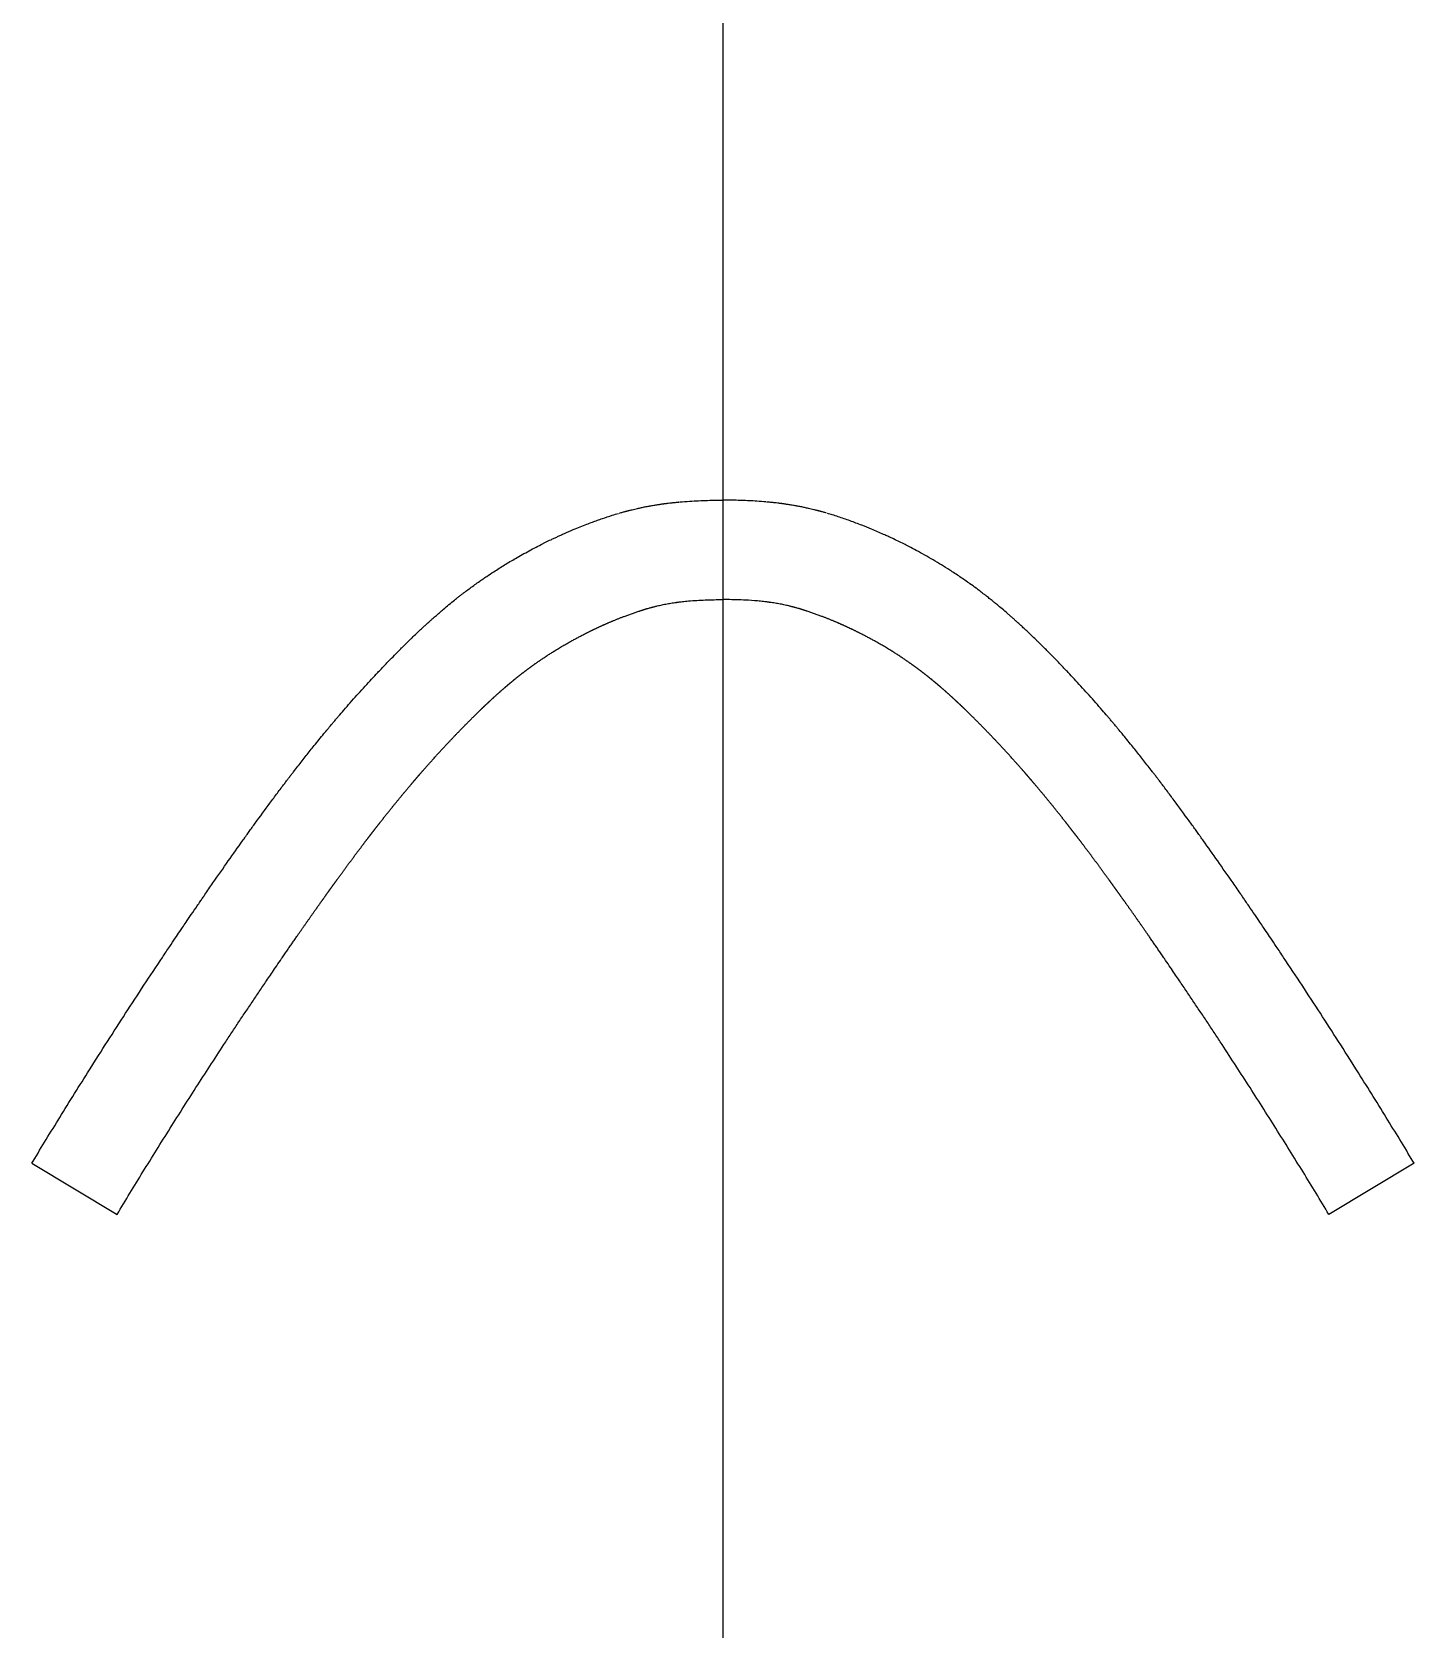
# Model space of a CAD drawing. Header units: millimetres. Extents: x -2789 to 12250, y -4440 to 7168.
# Drawn here: x 194 to 819, y 2832 to 3554 of the extents above; entities that cross this region are included whole.
import ezdxf

# ---------------------------------------------------------------- set-up
doc = ezdxf.new("R2010")
doc.units = ezdxf.units.MM
doc.header["$MEASUREMENT"] = 0

msp = doc.modelspace()

# ---------------------------------------------------------------- linework, layer by layer
for p, q in [((506.47654, 1356.46758), (506.47654, 7168.37386)), ((506.47654, 1356.46758), (506.47654, 7168.37386)), ((193.68875, 3042.48698), (232.21979, 3019.24137)), ((819.26433, 3042.48698), (780.73329, 3019.24137))]:
    msp.add_line(p, q)
at = {"color": 7, "linetype": 'Continuous'}
for points, knots in [([(459.56518, 3336.61158), (460.0679, 3336.75697), (460.58317, 3336.90447), (461.28307, 3337.10198), (461.51405, 3337.16659), (461.91269, 3337.27717), (462.08225, 3337.32386), (462.33885, 3337.39383), (462.4218, 3337.41633), (462.54258, 3337.44892), (462.57713, 3337.45822), (462.6273, 3337.4717), (462.64369, 3337.4761), (462.68047, 3337.48596), (462.7104, 3337.49396), (462.75717, 3337.50645), (462.77765, 3337.51191), (462.82716, 3337.5251), (462.85531, 3337.53259), (462.91109, 3337.54742), (462.9388, 3337.55478), (463.02137, 3337.57668), (463.07571, 3337.59105), (463.23486, 3337.63304), (463.33234, 3337.65862), (463.53501, 3337.7116), (463.63924, 3337.73874), (463.85053, 3337.79346), (463.95581, 3337.82059), (464.27014, 3337.90119), (464.47666, 3337.9536), (464.88844, 3338.05706), (465.09482, 3338.1084), (465.71571, 3338.26122), (466.13081, 3338.36121), (466.95902, 3338.55643), (467.37314, 3338.65193), (468.36082, 3338.87475), (468.94018, 3339.00147), (470.1121, 3339.24935), (470.69519, 3339.36853), (471.85585, 3339.59816), (472.4342, 3339.70878), (473.55686, 3339.91596), (474.10046, 3340.01275), (475.2652, 3340.21296), (475.8954, 3340.31689), (477.03518, 3340.49683), (477.53976, 3340.57371), (478.29347, 3340.68442), (478.53939, 3340.71989), (478.92581, 3340.77466), (479.06636, 3340.79439), (479.37094, 3340.83664), (479.53626, 3340.85927), (479.8161, 3340.89717), (479.9381, 3340.91355), (480.15061, 3340.94175), (480.23708, 3340.95312), (480.4067, 3340.97526), (480.49387, 3340.98656), (480.7641, 3341.02133), (480.95054, 3341.04493), (481.31943, 3341.09088), (481.50394, 3341.11349), (482.12492, 3341.18843), (482.56743, 3341.23994), (483.52599, 3341.34768), (484.04648, 3341.40391), (485.15372, 3341.51867), (485.73864, 3341.57673), (486.44706, 3341.64434), (486.57324, 3341.65628), (486.69931, 3341.66809)], [0.0049469751, 0.0049469751, 0.0049469751, 0.0049469751, 0.0548192393, 0.0548192393, 0.0812972154, 0.0812972154, 0.1033127945, 0.1033127945, 0.1135452916, 0.1135452916, 0.1185151523, 0.1185151523, 0.1213829772, 0.1213829772, 0.124250802, 0.124250802, 0.1271186268, 0.1271186268, 0.1299864516, 0.1299864516, 0.1328542764, 0.1328542764, 0.1385899261, 0.1385899261, 0.1500612253, 0.1500612253, 0.1615325246, 0.1615325246, 0.1730038239, 0.1730038239, 0.1959464224, 0.1959464224, 0.2188890209, 0.2188890209, 0.264774218, 0.264774218, 0.310659415, 0.310659415, 0.3740237904, 0.3740237904, 0.4373881658, 0.4373881658, 0.5007525412, 0.5007525412, 0.5601917195, 0.5601917195, 0.6294627688, 0.6294627688, 0.6838335657, 0.6838335657, 0.7103078836, 0.7103078836, 0.7257488127, 0.7257488127, 0.7423010755, 0.7423010755, 0.75621299, 0.75621299, 0.7668279344, 0.7668279344, 0.7774428789, 0.7774428789, 0.7986727677, 0.7986727677, 0.8199026566, 0.8199026566, 0.8696053687, 0.8696053687, 0.925329982, 0.925329982, 0.9845775726, 0.9845775726, 0.9974194251, 0.9974194251, 0.9974194251, 0.9974194251]), ([(486.88092, 3341.68474), (488.36938, 3341.81814), (489.84534, 3341.93116), (492.6785, 3342.11532), (494.04502, 3342.18959), (496.78838, 3342.31265), (498.16209, 3342.36107), (500.89634, 3342.43387), (502.25919, 3342.45839), (504.57356, 3342.48233), (505.52721, 3342.48703), (506.4787, 3342.48698)], [0.00007817154, 0.00007817154, 0.00007817154, 0.00007817154, 0.00433148743, 0.00433148743, 0.00830990933, 0.00830990933, 0.01228833123, 0.01228833123, 0.01626675313, 0.01626675313, 0.01906552462, 0.01906552462, 0.01906552462, 0.01906552462]), ([(526.07216, 3341.68474), (524.64511, 3341.81264), (523.22698, 3341.92202), (520.67871, 3342.09008), (519.54879, 3342.15443), (517.27561, 3342.26567), (516.13826, 3342.31214), (512.72648, 3342.42616), (510.46479, 3342.46778), (507.63405, 3342.48528), (507.05383, 3342.48701), (506.47438, 3342.48698)], [0.00007817154, 0.00007817154, 0.00007817154, 0.00007817154, 0.0041624689, 0.0041624689, 0.00746213453, 0.00746213453, 0.01076180017, 0.01076180017, 0.01736113144, 0.01736113144, 0.01906552462, 0.01906552462, 0.01906552462, 0.01906552462]), ([(553.3879, 3336.61158), (552.88518, 3336.75697), (552.36991, 3336.90447), (551.67, 3337.10198), (551.43903, 3337.16659), (551.04039, 3337.27717), (550.87083, 3337.32386), (550.61423, 3337.39383), (550.53128, 3337.41633), (550.4105, 3337.44892), (550.37595, 3337.45822), (550.32578, 3337.4717), (550.30938, 3337.4761), (550.27261, 3337.48596), (550.24268, 3337.49396), (550.19591, 3337.50645), (550.17543, 3337.51191), (550.12592, 3337.5251), (550.09777, 3337.53259), (550.04199, 3337.54742), (550.01428, 3337.55478), (549.9317, 3337.57668), (549.87736, 3337.59105), (549.71822, 3337.63304), (549.62074, 3337.65862), (549.41807, 3337.7116), (549.31384, 3337.73874), (549.10254, 3337.79346), (548.99727, 3337.82059), (548.68294, 3337.90119), (548.47642, 3337.9536), (548.06464, 3338.05706), (547.85826, 3338.1084), (547.23737, 3338.26122), (546.82226, 3338.36121), (545.99406, 3338.55643), (545.57994, 3338.65193), (544.59226, 3338.87475), (544.0129, 3339.00147), (542.84097, 3339.24935), (542.25789, 3339.36853), (541.09723, 3339.59816), (540.51888, 3339.70878), (539.39622, 3339.91596), (538.85261, 3340.01275), (537.68788, 3340.21296), (537.05767, 3340.31689), (535.91789, 3340.49683), (535.41331, 3340.57371), (534.65961, 3340.68442), (534.41369, 3340.71989), (534.02727, 3340.77466), (533.88671, 3340.79439), (533.58214, 3340.83664), (533.41681, 3340.85927), (533.13697, 3340.89717), (533.01498, 3340.91355), (532.80247, 3340.94175), (532.716, 3340.95312), (532.54638, 3340.97526), (532.45921, 3340.98656), (532.18898, 3341.02133), (532.00254, 3341.04493), (531.63365, 3341.09088), (531.44914, 3341.11349), (530.82817, 3341.18843), (530.38566, 3341.23994), (529.4271, 3341.34768), (528.90661, 3341.40391), (527.79936, 3341.51867), (527.21444, 3341.57673), (526.50602, 3341.64434), (526.37984, 3341.65628), (526.25377, 3341.66809)], [0.0049469751, 0.0049469751, 0.0049469751, 0.0049469751, 0.0548192393, 0.0548192393, 0.0812972154, 0.0812972154, 0.1033127945, 0.1033127945, 0.1135452916, 0.1135452916, 0.1185151523, 0.1185151523, 0.1213829772, 0.1213829772, 0.124250802, 0.124250802, 0.1271186269, 0.1271186269, 0.1299864518, 0.1299864518, 0.1328542766, 0.1328542766, 0.1385899263, 0.1385899263, 0.1500612257, 0.1500612257, 0.1615325252, 0.1615325252, 0.1730038246, 0.1730038246, 0.1959464234, 0.1959464234, 0.2188890223, 0.2188890223, 0.26477422, 0.26477422, 0.3106594177, 0.3106594177, 0.3740237964, 0.3740237964, 0.4373881752, 0.4373881752, 0.5007525539, 0.5007525539, 0.5601917582, 0.5601917582, 0.6294633132, 0.6294633132, 0.6838338807, 0.6838338807, 0.7103079357, 0.7103079357, 0.7257488697, 0.7257488697, 0.7423011572, 0.7423011572, 0.7562130128, 0.7562130128, 0.7668279282, 0.7668279282, 0.7774428436, 0.7774428436, 0.7986726744, 0.7986726744, 0.8199025053, 0.8199025053, 0.8696047105, 0.8696047105, 0.9253298615, 0.9253298615, 0.9845774094, 0.9845774094, 0.9974194251, 0.9974194251, 0.9974194251, 0.9974194251]), ([(271.97613, 3163.95854), (273.21343, 3165.75609), (274.43023, 3167.5187), (278.01952, 3172.70217), (280.3309, 3176.01864), (284.791, 3182.37364), (286.94026, 3185.41292), (289.23502, 3188.6313), (289.46152, 3188.94866), (289.91493, 3189.58335), (290.11405, 3189.86184), (290.51857, 3190.42696), (290.69395, 3190.67184), (291.0149, 3191.11962), (291.17575, 3191.34389), (291.78165, 3192.18811), (292.22428, 3192.80369), (293.61796, 3194.73831), (294.56362, 3196.04562), (297.80159, 3200.50317), (300.0572, 3203.57546), (303.39614, 3208.07263), (304.51199, 3209.56665), (306.16908, 3211.77182), (306.7181, 3212.50015), (307.62749, 3213.70278), (307.98971, 3214.18078), (308.54717, 3214.91483), (308.74093, 3215.16966), (309.0209, 3215.53749), (309.10954, 3215.6539), (309.33569, 3215.95065), (309.47502, 3216.13332), (309.78867, 3216.54421), (309.9636, 3216.77315), (310.30234, 3217.21598), (310.46946, 3217.43419), (310.80425, 3217.8709), (310.97168, 3218.08907), (311.47408, 3218.743), (311.80916, 3219.17823), (312.7985, 3220.46044), (313.4512, 3221.30272), (315.34372, 3223.73444), (316.57854, 3225.30781), (319.03377, 3228.40944), (320.25349, 3229.93687), (322.93562, 3233.26566), (324.39388, 3235.05554), (326.4096, 3237.50154), (326.9766, 3238.18646), (327.85435, 3239.24185), (328.16672, 3239.61648), (328.71075, 3240.26723), (328.93987, 3240.54078), (329.32924, 3241.00477), (329.50066, 3241.20873), (329.85175, 3241.62588), (330.03444, 3241.84265), (330.39371, 3242.26826), (330.57235, 3242.47957), (330.92994, 3242.9019), (331.1089, 3243.11295), (331.64629, 3243.74576), (332.00531, 3244.16725), (333.1868, 3245.5502), (334.01075, 3246.50799), (336.79339, 3249.72044), (338.76105, 3251.955), (342.71739, 3256.37445), (344.70648, 3258.55976), (347.65453, 3261.74477), (348.59759, 3262.75565), (350.0102, 3264.25797), (350.48756, 3264.76356), (351.3672, 3265.69143), (351.76959, 3266.11448), (352.58698, 3266.97106), (353.00346, 3267.40605), (353.83101, 3268.26735), (354.24413, 3268.69581), (355.48152, 3269.97461), (356.30207, 3270.8166), (357.94573, 3272.4914), (358.76748, 3273.32277), (360.06774, 3274.62877), (360.54709, 3275.10819), (361.21447, 3275.77281), (361.40089, 3275.95815), (361.77072, 3276.32524), (361.95284, 3276.50574), (362.33579, 3276.88453), (362.53127, 3277.07755), (362.94308, 3277.48343), (363.1481, 3277.68508), (363.76051, 3278.28617), (364.16331, 3278.67988), (364.96953, 3279.46467), (365.37037, 3279.85322), (366.42384, 3280.87), (367.07278, 3281.49184), (368.35947, 3282.71584), (368.99851, 3283.31924), (370.22832, 3284.47141), (370.81508, 3285.01711), (371.76032, 3285.8896), (372.11914, 3286.21923), (372.74399, 3286.79045), (373.01176, 3287.03433), (373.49605, 3287.47387), (373.71231, 3287.6696), (374.07096, 3287.99297), (374.19908, 3288.10827), (374.50849, 3288.38623), (374.69868, 3288.55671), (375.35258, 3289.14111), (375.8135, 3289.55016), (377.49415, 3291.03168), (378.70854, 3292.08255), (380.76078, 3293.82504), (381.60691, 3294.53368), (383.28793, 3295.92184), (384.13055, 3296.60767), (385.24032, 3297.49801), (385.51896, 3297.72047), (385.98254, 3298.08872), (386.1738, 3298.24011), (386.55338, 3298.53945), (386.74382, 3298.68911), (387.31717, 3299.13806), (387.70209, 3299.43736), (388.40914, 3299.98343), (388.73704, 3300.23524), (389.3885, 3300.73249), (389.71486, 3300.98012), (390.69583, 3301.71997), (391.35225, 3302.20912), (393.44893, 3303.75278), (394.90251, 3304.79512), (396.89664, 3306.18811), (397.41794, 3306.54891), (398.4679, 3307.26905), (398.99442, 3307.62689), (400.57857, 3308.69366), (401.64078, 3309.39587), (404.32523, 3311.13781), (405.95832, 3312.16766), (409.23377, 3314.17543), (410.88509, 3315.15918), (414.58407, 3317.30025), (416.6358, 3318.44641), (420.79406, 3320.68614), (422.89541, 3321.77642), (425.40306, 3323.03007), (425.80136, 3323.22778), (426.99778, 3323.81741), (427.81249, 3324.21307), (429.12085, 3324.83892), (429.61308, 3325.0723), (430.58587, 3325.52953), (431.07259, 3325.75637), (432.04032, 3326.20324), (432.52399, 3326.42457), (433.57432, 3326.90073), (434.14175, 3327.15511), (436.04598, 3327.99947), (437.38863, 3328.57925), (440.77008, 3329.99946), (442.7984, 3330.81523), (445.68779, 3331.92554), (446.54393, 3332.24803), (448.15047, 3332.84081), (448.89194, 3333.10946), (450.38191, 3333.63964), (451.12724, 3333.89995), (453.3644, 3334.66639), (454.85738, 3335.15804), (457.30228, 3335.92988), (458.25316, 3336.22186), (459.2048, 3336.50572)], [0.0000881401, 0.0000881401, 0.0000881401, 0.0000881401, 0.0230739635, 0.0230739635, 0.0690456102, 0.0690456102, 0.1150172569, 0.1150172569, 0.1200936687, 0.1200936687, 0.1251700805, 0.1251700805, 0.1281846068, 0.1281846068, 0.1311991331, 0.1311991331, 0.1395234172, 0.1395234172, 0.1575039871, 0.1575039871, 0.2015762351, 0.2015762351, 0.2240403098, 0.2240403098, 0.2352663191, 0.2352663191, 0.2427415255, 0.2427415255, 0.2467575155, 0.2467575155, 0.2486801413, 0.2486801413, 0.251368395, 0.251368395, 0.2544087226, 0.2544087226, 0.2574490501, 0.2574490501, 0.2604893777, 0.2604893777, 0.2665700328, 0.2665700328, 0.2784886453, 0.2784886453, 0.3012369814, 0.3012369814, 0.3239853174, 0.3239853174, 0.3515314434, 0.3515314434, 0.3623577162, 0.3623577162, 0.3683407153, 0.3683407153, 0.3727793236, 0.3727793236, 0.3759547277, 0.3759547277, 0.3791301317, 0.3791301317, 0.3823055358, 0.3823055358, 0.3854809399, 0.3854809399, 0.3918317481, 0.3918317481, 0.4063701133, 0.4063701133, 0.440811039, 0.440811039, 0.4752519647, 0.4752519647, 0.4915172493, 0.4915172493, 0.4996024302, 0.4996024302, 0.5063158459, 0.5063158459, 0.5131267534, 0.5131267534, 0.5199376608, 0.5199376608, 0.5335594757, 0.5335594757, 0.5471812905, 0.5471812905, 0.5551405405, 0.5551405405, 0.5582412476, 0.5582412476, 0.5613419548, 0.5613419548, 0.5644426619, 0.5644426619, 0.567543369, 0.567543369, 0.5737447833, 0.5737447833, 0.5799461975, 0.5799461975, 0.590099908, 0.590099908, 0.6002536185, 0.6002536185, 0.6097623257, 0.6097623257, 0.6156224412, 0.6156224412, 0.619991742, 0.619991742, 0.6237206804, 0.6237206804, 0.6257319001, 0.6257319001, 0.6284740241, 0.6284740241, 0.6353004861, 0.6353004861, 0.6533233417, 0.6533233417, 0.6659585612, 0.6659585612, 0.6785937807, 0.6785937807, 0.6828371961, 0.6828371961, 0.6856612957, 0.6856612957, 0.6884853954, 0.6884853954, 0.6941335947, 0.6941335947, 0.6987861239, 0.6987861239, 0.7034386532, 0.7034386532, 0.7127437116, 0.7127437116, 0.7330527246, 0.7330527246, 0.7403138322, 0.7403138322, 0.7475749398, 0.7475749398, 0.762097155, 0.762097155, 0.7840690908, 0.7840690908, 0.8060410267, 0.8060410267, 0.8328943956, 0.8328943956, 0.8597477645, 0.8597477645, 0.8648107953, 0.8648107953, 0.8749368568, 0.8749368568, 0.8809949491, 0.8809949491, 0.8868481763, 0.8868481763, 0.8927014035, 0.8927014035, 0.8995632709, 0.8995632709, 0.9159230959, 0.9159230959, 0.9407251934, 0.9407251934, 0.9511604964, 0.9511604964, 0.9602951395, 0.9602951395, 0.9694297827, 0.9694297827, 0.987699069, 0.987699069, 0.9993125159, 0.9993125159, 0.9993125159, 0.9993125159]), ([(740.97695, 3163.95854), (739.73965, 3165.75609), (738.52285, 3167.5187), (734.93355, 3172.70217), (732.62218, 3176.01864), (728.16208, 3182.37364), (726.01282, 3185.41292), (723.71806, 3188.6313), (723.49156, 3188.94866), (723.03814, 3189.58335), (722.83903, 3189.86184), (722.43451, 3190.42696), (722.25912, 3190.67184), (721.93818, 3191.11962), (721.77733, 3191.34389), (721.17143, 3192.18811), (720.7288, 3192.80369), (719.33512, 3194.73831), (718.38946, 3196.04562), (715.15149, 3200.50317), (712.89588, 3203.57546), (709.55694, 3208.07263), (708.44109, 3209.56665), (706.784, 3211.77182), (706.23498, 3212.50015), (705.32559, 3213.70278), (704.96337, 3214.18078), (704.4059, 3214.91483), (704.21215, 3215.16966), (703.93218, 3215.53749), (703.84354, 3215.6539), (703.61739, 3215.95065), (703.47806, 3216.13332), (703.16441, 3216.54421), (702.98948, 3216.77315), (702.65074, 3217.21597), (702.48362, 3217.43419), (702.14883, 3217.8709), (701.98139, 3218.08907), (701.479, 3218.743), (701.14391, 3219.17823), (700.15458, 3220.46044), (699.50188, 3221.30272), (697.60935, 3223.73444), (696.37454, 3225.30781), (693.91931, 3228.40945), (692.69959, 3229.93687), (690.01744, 3233.26567), (688.55917, 3235.05557), (686.54347, 3237.50156), (685.97649, 3238.18644), (685.09877, 3239.24181), (684.78639, 3239.61644), (684.24236, 3240.26719), (684.01323, 3240.54075), (683.62392, 3241.00467), (683.45257, 3241.20855), (683.10161, 3241.62554), (682.919, 3241.84222), (682.55986, 3242.26768), (682.38128, 3242.47891), (682.02383, 3242.90109), (681.84493, 3243.11207), (681.30774, 3243.74464), (680.94886, 3244.16598), (679.76719, 3245.54913), (678.94294, 3246.50729), (676.16092, 3249.71902), (674.1942, 3251.95253), (670.23976, 3256.36994), (668.25163, 3258.55426), (665.29852, 3261.74482), (664.34943, 3262.76217), (662.93395, 3264.26743), (662.4596, 3264.76981), (661.59003, 3265.68705), (661.1946, 3266.10279), (660.38523, 3266.95104), (659.96962, 3267.38518), (659.14371, 3268.24488), (658.73141, 3268.67254), (657.49647, 3269.94899), (656.67755, 3270.78942), (655.03723, 3272.46109), (654.21713, 3273.29093), (652.91613, 3274.59793), (652.43444, 3275.07979), (651.64466, 3275.86642), (651.33978, 3276.16925), (650.73663, 3276.76677), (650.40714, 3277.09226), (649.73249, 3277.75655), (649.39848, 3278.08429), (648.73405, 3278.73409), (648.40273, 3279.057), (647.413, 3280.01833), (646.75777, 3280.65031), (645.53699, 3281.81925), (644.97391, 3282.35499), (643.85078, 3283.41657), (643.29169, 3283.94144), (642.2758, 3284.88865), (641.81516, 3285.31568), (640.89975, 3286.15917), (640.44526, 3286.57541), (639.7352, 3287.22166), (639.48568, 3287.44797), (639.13962, 3287.76076), (639.03493, 3287.85524), (638.82654, 3288.04298), (638.72063, 3288.13825), (638.44272, 3288.38789), (638.26166, 3288.5502), (637.68866, 3289.06237), (637.29818, 3289.40934), (636.51711, 3290.09943), (636.12713, 3290.442), (634.95852, 3291.46247), (634.18022, 3292.13398), (632.63397, 3293.45199), (631.86191, 3294.10203), (630.52902, 3295.20992), (629.97199, 3295.6686), (629.02351, 3296.44218), (628.63355, 3296.75806), (627.97532, 3297.28771), (627.70322, 3297.50563), (626.88786, 3298.15546), (626.32968, 3298.59585), (625.43774, 3299.29215), (625.10591, 3299.54964), (624.46505, 3300.04407), (624.14902, 3300.28654), (623.52339, 3300.76376), (623.20998, 3301.00145), (622.26804, 3301.71174), (621.63778, 3302.18153), (620.10018, 3303.31445), (619.1887, 3303.975), (617.51708, 3305.16655), (616.7564, 3305.70136), (615.24236, 3306.7518), (614.4821, 3307.27235), (612.1917, 3308.81989), (610.65194, 3309.83279), (607.8639, 3311.61798), (606.61843, 3312.39822), (604.12415, 3313.9274), (602.86912, 3314.68031), (599.08083, 3316.90388), (596.52752, 3318.33789), (592.82726, 3320.32377), (591.71479, 3320.90915), (589.83572, 3321.8785), (589.07477, 3322.26575), (587.44192, 3323.0856), (586.57418, 3323.51471), (584.79962, 3324.37787), (583.90421, 3324.80627), (582.37015, 3325.52862), (581.72805, 3325.82762), (580.45109, 3326.41503), (579.81293, 3326.70505), (578.26203, 3327.40113), (577.35837, 3327.79947), (575.54369, 3328.58524), (574.63581, 3328.97119), (572.26959, 3329.95816), (570.8195, 3330.54451), (568.46721, 3331.4657), (567.56836, 3331.81058), (564.87017, 3332.82415), (563.08534, 3333.46601), (559.50624, 3334.69679), (557.71449, 3335.2844), (555.19663, 3336.06886), (554.47267, 3336.28964), (553.74828, 3336.50572)], [0.0000881401, 0.0000881401, 0.0000881401, 0.0000881401, 0.0230739635, 0.0230739635, 0.0690456102, 0.0690456102, 0.1150172569, 0.1150172569, 0.1200936687, 0.1200936687, 0.1251700805, 0.1251700805, 0.1281846068, 0.1281846068, 0.1311991331, 0.1311991331, 0.1395234172, 0.1395234172, 0.1575039871, 0.1575039871, 0.2015762351, 0.2015762351, 0.2240403098, 0.2240403098, 0.2352663191, 0.2352663191, 0.2427415254, 0.2427415254, 0.2467575157, 0.2467575157, 0.2486801416, 0.2486801416, 0.2513683885, 0.2513683885, 0.2544087174, 0.2544087174, 0.2574490463, 0.2574490463, 0.2604893752, 0.2604893752, 0.2665700329, 0.2665700329, 0.2784886501, 0.2784886501, 0.301236989, 0.301236989, 0.3239853279, 0.3239853279, 0.3515316899, 0.3515316899, 0.3623574913, 0.3623574913, 0.368340525, 0.368340525, 0.3727791827, 0.3727791827, 0.3759534146, 0.3759534146, 0.3791276465, 0.3791276465, 0.3823018784, 0.3823018784, 0.3854761103, 0.3854761103, 0.3918245741, 0.3918245741, 0.4063683106, 0.4063683106, 0.4407929316, 0.4407929316, 0.4752175527, 0.4752175527, 0.4915866436, 0.4915866436, 0.4996176001, 0.4996176001, 0.5062154801, 0.5062154801, 0.5130125157, 0.5130125157, 0.5198095512, 0.5198095512, 0.5334036223, 0.5334036223, 0.5469976933, 0.5469976933, 0.5549964481, 0.5549964481, 0.5600865822, 0.5600865822, 0.5651767163, 0.5651767163, 0.5702668504, 0.5702668504, 0.5753569845, 0.5753569845, 0.5855372528, 0.5855372528, 0.5944504347, 0.5944504347, 0.6033636166, 0.6033636166, 0.6108278518, 0.6108278518, 0.6182677303, 0.6182677303, 0.6224757777, 0.6224757777, 0.6241300681, 0.6241300681, 0.6257843585, 0.6257843585, 0.6283948275, 0.6283948275, 0.634168178, 0.634168178, 0.6399415285, 0.6399415285, 0.6514862653, 0.6514862653, 0.6630310021, 0.6630310021, 0.6714337327, 0.6714337327, 0.6772964209, 0.6772964209, 0.6814368736, 0.6814368736, 0.689717779, 0.689717779, 0.6945765508, 0.6945765508, 0.699043701, 0.699043701, 0.7035108512, 0.7035108512, 0.7124451515, 0.7124451515, 0.7252352906, 0.7252352906, 0.7357446605, 0.7357446605, 0.7462540304, 0.7462540304, 0.7672727702, 0.7672727702, 0.7840053674, 0.7840053674, 0.8007379646, 0.8007379646, 0.8342031589, 0.8342031589, 0.848483994, 0.848483994, 0.8582032973, 0.8582032973, 0.8692823791, 0.8692823791, 0.8803614609, 0.8803614609, 0.8880864143, 0.8880864143, 0.8958113677, 0.8958113677, 0.9068676761, 0.9068676761, 0.9179239846, 0.9179239846, 0.9356643507, 0.9356643507, 0.9466259371, 0.9466259371, 0.96854911, 0.96854911, 0.9904722828, 0.9904722828, 0.9993125159, 0.9993125159, 0.9993125159, 0.9993125159]), ([(522.05523, 3296.86438), (520.30614, 3297.02114), (518.55489, 3297.1425), (515.38751, 3297.30774), (514.00224, 3297.36296), (511.20898, 3297.4429), (509.79487, 3297.46794), (507.73959, 3297.48455), (507.10934, 3297.48701), (506.47654, 3297.48698)], [0.00007817154, 0.00007817154, 0.00007817154, 0.00007817154, 0.00681057953, 0.00681057953, 0.01183370575, 0.01183370575, 0.01685683197, 0.01685683197, 0.01906552462, 0.01906552462, 0.01906552462, 0.01906552462]), ([(193.68875, 3042.48698), (193.85423, 3042.76128), (194.01977, 3043.03555), (198.1742, 3049.91562), (202.19909, 3056.50999), (210.71669, 3070.31767), (215.21646, 3077.52836), (225.15143, 3093.26557), (230.60446, 3101.78544), (241.60142, 3118.73422), (247.14785, 3127.16681), (253.83493, 3137.19646), (254.95127, 3138.86625), (256.89478, 3141.76531), (257.7196, 3142.9932), (259.23277, 3145.24118), (259.92018, 3146.26068), (261.02204, 3147.89215), (261.4328, 3148.49977), (262.36351, 3149.8754), (262.88679, 3150.64797), (264.18075, 3152.55488), (264.96897, 3153.71377), (266.65596, 3156.18867), (267.55226, 3157.50106), (268.94123, 3159.53135), (269.39558, 3160.19501), (270.20133, 3161.3711), (270.54856, 3161.87768), (271.24741, 3162.89672), (271.59691, 3163.40613), (271.94255, 3163.90969)], [0.90671888082, 0.90671888082, 0.90671888082, 0.90671888082, 0.90735466695, 0.90735466695, 0.9226686669, 0.9226686669, 0.93945341105, 0.93945341105, 0.95947253638, 0.95947253638, 0.97949166171, 0.97949166171, 0.98350164598, 0.98350164598, 0.98644459865, 0.98644459865, 0.98885877592, 0.98885877592, 0.99029172197, 0.99029172197, 0.99211757298, 0.99211757298, 0.99461989407, 0.99461989407, 0.99712221516, 0.99712221516, 0.99829786951, 0.99829786951, 0.99915808644, 0.99915808644, 0.99998888687, 0.99998888687, 0.99998888687, 0.99998888687]), ([(819.26433, 3042.48698), (819.09885, 3042.76128), (818.93331, 3043.03555), (814.77888, 3049.91562), (810.75399, 3056.50999), (802.23639, 3070.31766), (797.73662, 3077.52836), (787.80165, 3093.26557), (782.34863, 3101.78543), (771.35167, 3118.73421), (765.80523, 3127.1668), (759.11816, 3137.19644), (758.00183, 3138.86623), (756.0583, 3141.76531), (755.23346, 3142.99322), (753.72028, 3145.24123), (753.03286, 3146.26074), (751.93105, 3147.89213), (751.52035, 3148.49967), (750.58968, 3149.87523), (750.06641, 3150.6478), (748.77246, 3152.55468), (747.98426, 3153.71355), (746.29731, 3156.18838), (745.40103, 3157.50074), (744.01207, 3159.53104), (743.55769, 3160.19473), (742.7519, 3161.37088), (742.40465, 3161.87749), (741.70574, 3162.89661), (741.35621, 3163.40608), (741.01053, 3163.90969)], [0.90671888082, 0.90671888082, 0.90671888082, 0.90671888082, 0.9073546667, 0.9073546667, 0.92266866622, 0.92266866622, 0.93945340985, 0.93945340985, 0.95947253057, 0.95947253057, 0.9794916513, 0.9794916513, 0.98350162341, 0.98350162341, 0.98644464261, 0.98644464261, 0.98885881999, 0.98885881999, 0.99029158631, 0.99029158631, 0.9921174386, 0.9921174386, 0.99461972368, 0.99461972368, 0.99712200876, 0.99712200876, 0.99829772792, 0.99829772792, 0.99915799679, 0.99915799679, 0.99998888687, 0.99998888687, 0.99998888687, 0.99998888687])]:
    msp.add_open_spline(points, degree=3, knots=knots, dxfattribs=at)
at = {"color": 7, "linetype": 'Continuous', "lineweight": 25}
for points, degree, knots in [([(472.06757, 3293.38323), (472.32684, 3293.45821), (472.87546, 3293.61584), (473.52025, 3293.79806), (473.96392, 3293.92091), (474.19374, 3293.98342), (474.3052, 3294.01337), (474.34193, 3294.0232), (474.50922, 3294.06777), (474.71062, 3294.12096), (475.09824, 3294.22216), (475.5616, 3294.34066), (476.11383, 3294.47812), (476.84233, 3294.65433), (477.76942, 3294.86888), (479.26272, 3295.19423), (480.82209, 3295.5019), (482.30962, 3295.76626), (483.4689, 3295.95762), (484.44941, 3296.10713), (485.15464, 3296.20808), (485.55021, 3296.26296), (485.87838, 3296.30742), (486.10833, 3296.33786), (486.46382, 3296.38394), (487.09883, 3296.46338), (488.10313, 3296.58085), (489.418, 3296.72161), (490.41436, 3296.81908), (490.89785, 3296.86438)], 3, [0.0049469751, 0.0049469751, 0.0049469751, 0.0049469751, 0.0359617391, 0.0669765032, 0.0979912673, 0.1134986493, 0.1212523403, 0.1251291858, 0.1290060313, 0.1445134134, 0.1600207954, 0.1910355595, 0.2220503235, 0.2530650876, 0.3150946157, 0.3771241438, 0.5011832001, 0.5632127282, 0.6252422563, 0.6872717845, 0.7182865485, 0.7337939306, 0.7493013126, 0.7648086946, 0.7803160767, 0.8113308407, 0.8733603688, 0.935389897, 0.9974194251, 0.9974194251, 0.9974194251, 0.9974194251]), ([(490.89785, 3296.86438), (492.13675, 3296.97542), (494.58692, 3297.15972), (499.74227, 3297.41821), (503.75616, 3297.4871), (506.47605, 3297.48698), (506.47654, 3297.48698)], 3, [0.00007817154, 0.00007817154, 0.00007817154, 0.00007817154, 0.00482458193, 0.00957099233, 0.01906381312, 0.01906552462, 0.01906552462, 0.01906552462, 0.01906552462]), ([(540.88551, 3293.38323), (540.62624, 3293.45821), (540.07761, 3293.61584), (539.43283, 3293.79806), (538.98916, 3293.92091), (538.75934, 3293.98342), (538.64788, 3294.01337), (538.61115, 3294.0232), (538.44386, 3294.06777), (538.24246, 3294.12096), (537.85484, 3294.22216), (537.39148, 3294.34066), (536.83925, 3294.47812), (536.11075, 3294.65433), (535.18366, 3294.86888), (533.69035, 3295.19423), (532.13099, 3295.5019), (530.64345, 3295.76626), (529.48418, 3295.95762), (528.50367, 3296.10713), (527.79844, 3296.20808), (527.40287, 3296.26296), (527.0747, 3296.30742), (526.84474, 3296.33786), (526.48926, 3296.38394), (525.85425, 3296.46338), (524.84995, 3296.58085), (523.53507, 3296.72161), (522.53872, 3296.81908), (522.05523, 3296.86438)], 3, [0.0049469751, 0.0049469751, 0.0049469751, 0.0049469751, 0.0359617391, 0.0669765032, 0.0979912673, 0.1134986493, 0.1212523403, 0.1251291858, 0.1290060313, 0.1445134134, 0.1600207954, 0.1910355595, 0.2220503235, 0.2530650876, 0.3150946157, 0.3771241438, 0.5011832001, 0.5632127282, 0.6252422563, 0.6872717845, 0.7182865485, 0.7337939306, 0.7493013126, 0.7648086946, 0.7803160767, 0.8113308407, 0.8733603688, 0.935389897, 0.9974194251, 0.9974194251, 0.9974194251, 0.9974194251]), ([(309.04372, 3138.44397), (312.75586, 3143.83696), (317.92356, 3151.24989), (320.68231, 3155.17909), (322.82921, 3158.22129), (324.65467, 3160.79408), (325.80307, 3162.40573), (326.36969, 3163.19918), (326.68547, 3163.64087), (326.92417, 3163.97451), (327.23822, 3164.41311), (327.61436, 3164.93796), (328.29431, 3165.88551), (329.64426, 3167.7618), (331.72078, 3170.63259), (334.0567, 3173.83839), (336.3554, 3176.96921), (338.61664, 3180.02482), (340.84004, 3183.00482), (342.75285, 3185.54687), (343.96469, 3187.1468), (344.63748, 3188.03203), (345.15434, 3188.71065), (345.7804, 3189.53057), (346.54113, 3190.52405), (347.91099, 3192.30573), (350.02238, 3195.02887), (352.40931, 3198.07231), (355.35922, 3201.78945), (358.83766, 3206.09279), (361.39997, 3209.20247), (362.66827, 3210.7265), (363.37187, 3211.56769), (363.92208, 3212.22331), (364.53462, 3212.95061), (365.29216, 3213.84672), (366.66059, 3215.45656), (369.40462, 3218.64904), (373.69999, 3223.53616), (378.0287, 3228.31568), (381.14354, 3231.6775), (383.62555, 3234.31614), (386.2338, 3237.04633), (388.80847, 3239.69829), (391.05403, 3241.97403), (392.49087, 3243.4122), (393.29019, 3244.20721), (393.91694, 3244.82803), (394.61297, 3245.51435), (395.46805, 3246.35308), (396.98871, 3247.83308), (399.28779, 3250.03442), (401.49776, 3252.10186), (402.87219, 3253.36405), (403.62672, 3254.0502), (404.20655, 3254.57413), (404.87931, 3255.17771), (405.70895, 3255.91616), (407.19218, 3257.22097), (409.46009, 3259.1682), (411.67394, 3261.00583), (413.22801, 3262.26187), (414.74768, 3263.4681), (417.00708, 3265.21007), (420.26738, 3267.6246), (426.32356, 3271.84592), (434.70694, 3277.02912), (441.23953, 3280.5994), (444.94396, 3282.49705), (447.92694, 3283.95971), (451.06192, 3285.42807), (454.91451, 3287.14583), (460.24221, 3289.34239), (467.71057, 3292.0836), (472.06757, 3293.38323)], 2, [0.0000881401, 0.0000881401, 0.0000881401, 0.0469267827, 0.070346104, 0.0859589849, 0.1015718658, 0.1132815264, 0.1191363568, 0.1220637719, 0.124015382, 0.1259669921, 0.1279186023, 0.1308460174, 0.1367008477, 0.1484105084, 0.1640233893, 0.1796362701, 0.195249151, 0.2108620319, 0.2264749128, 0.2381845734, 0.2440394037, 0.247942624, 0.2518458442, 0.2557490644, 0.2616038947, 0.2733135554, 0.2889264362, 0.3045393171, 0.3279586384, 0.3513779597, 0.3630876204, 0.3689424507, 0.3728456709, 0.3767488911, 0.3806521114, 0.3865069417, 0.3982166023, 0.4216359237, 0.4528616854, 0.4762810067, 0.4918938876, 0.5075067684, 0.5231196493, 0.5387325302, 0.5504421908, 0.5562970212, 0.5602002414, 0.5641034616, 0.5680066818, 0.5738615122, 0.5855711728, 0.6011840537, 0.6128937143, 0.6187485447, 0.6226517649, 0.6265549851, 0.6304582053, 0.6363130356, 0.6480226963, 0.6636355772, 0.6753452378, 0.6831516783, 0.6948613389, 0.7104742198, 0.7338935411, 0.7807321837, 0.8275708263, 0.8509901476, 0.8666030285, 0.8822159094, 0.8978287902, 0.9212481115, 0.9524738733, 0.9993125159, 0.9993125159, 0.9993125159]), ([(703.90936, 3138.44397), (700.19722, 3143.83696), (695.02952, 3151.24989), (692.27077, 3155.17909), (690.12387, 3158.22129), (688.29841, 3160.79408), (687.15001, 3162.40573), (686.58338, 3163.19918), (686.26761, 3163.64087), (686.02891, 3163.97451), (685.71486, 3164.41311), (685.33872, 3164.93796), (684.65877, 3165.88551), (683.30882, 3167.7618), (681.2323, 3170.63259), (678.89638, 3173.83839), (676.59768, 3176.96921), (674.33644, 3180.02482), (672.11304, 3183.00482), (670.20023, 3185.54687), (668.98839, 3187.1468), (668.3156, 3188.03203), (667.79874, 3188.71065), (667.17268, 3189.53057), (666.41195, 3190.52405), (665.04209, 3192.30573), (662.9307, 3195.02887), (660.54377, 3198.07231), (657.59386, 3201.78945), (654.11542, 3206.09279), (651.5531, 3209.20247), (650.28481, 3210.7265), (649.58121, 3211.56769), (649.031, 3212.22331), (648.41846, 3212.95061), (647.66092, 3213.84672), (646.29249, 3215.45656), (643.54846, 3218.64904), (639.25309, 3223.53616), (634.92437, 3228.31568), (631.80954, 3231.6775), (629.32753, 3234.31614), (626.71928, 3237.04633), (624.14461, 3239.69829), (621.89904, 3241.97403), (620.46221, 3243.4122), (619.66289, 3244.20721), (619.03614, 3244.82803), (618.34011, 3245.51435), (617.48503, 3246.35308), (615.96437, 3247.83308), (613.66529, 3250.03442), (611.45532, 3252.10186), (610.08089, 3253.36405), (609.32636, 3254.0502), (608.74653, 3254.57413), (608.07376, 3255.17771), (607.24413, 3255.91616), (605.7609, 3257.22097), (603.49299, 3259.1682), (601.27914, 3261.00583), (599.72507, 3262.26187), (598.2054, 3263.4681), (595.94599, 3265.21007), (592.6857, 3267.6246), (586.62952, 3271.84592), (578.24613, 3277.02912), (571.71355, 3280.5994), (568.00912, 3282.49705), (565.02614, 3283.95971), (561.89116, 3285.42807), (558.03857, 3287.14583), (552.71087, 3289.34239), (545.24251, 3292.0836), (540.88551, 3293.38323)], 2, [0.0000881401, 0.0000881401, 0.0000881401, 0.0469267827, 0.070346104, 0.0859589849, 0.1015718658, 0.1132815264, 0.1191363568, 0.1220637719, 0.124015382, 0.1259669921, 0.1279186023, 0.1308460174, 0.1367008477, 0.1484105084, 0.1640233893, 0.1796362701, 0.195249151, 0.2108620319, 0.2264749128, 0.2381845734, 0.2440394037, 0.247942624, 0.2518458442, 0.2557490644, 0.2616038947, 0.2733135554, 0.2889264362, 0.3045393171, 0.3279586384, 0.3513779597, 0.3630876204, 0.3689424507, 0.3728456709, 0.3767488911, 0.3806521114, 0.3865069417, 0.3982166023, 0.4216359237, 0.4528616854, 0.4762810067, 0.4918938876, 0.5075067684, 0.5231196493, 0.5387325302, 0.5504421908, 0.5562970212, 0.5602002414, 0.5641034616, 0.5680066818, 0.5738615122, 0.5855711728, 0.6011840537, 0.6128937143, 0.6187485447, 0.6226517649, 0.6265549851, 0.6304582053, 0.6363130356, 0.6480226963, 0.6636355772, 0.6753452378, 0.6831516783, 0.6948613389, 0.7104742198, 0.7338935411, 0.7807321837, 0.8275708263, 0.8509901476, 0.8666030285, 0.8822159094, 0.8978287902, 0.9212481115, 0.9524738733, 0.9993125159, 0.9993125159, 0.9993125159]), ([(232.21979, 3019.24137), (236.08897, 3025.65478), (244.02012, 3038.66221), (254.15964, 3054.9413), (262.45315, 3068.04332), (268.71785, 3077.83485), (275.0234, 3087.58563), (280.31165, 3095.67675), (284.55947, 3102.12446), (287.75243, 3106.94534), (290.9511, 3111.74933), (294.15487, 3116.53545), (296.85179, 3120.54288), (299.0583, 3123.80815), (300.69611, 3126.2263), (302.48196, 3128.85301), (304.47028, 3131.76772), (306.28611, 3134.42219), (307.82617, 3136.66951), (308.6415, 3137.85798), (309.04372, 3138.44397)], 3, [0.90671887628, 0.90671887628, 0.90671887628, 0.90671887628, 0.9218654711, 0.93749015426, 0.94530249583, 0.95311483741, 0.96092717899, 0.96873952056, 0.97264569135, 0.97655186214, 0.98045803293, 0.98436420372, 0.98827037451, 0.9902234599, 0.99217654529, 0.99412963069, 0.99608271608, 0.99803580148, 0.99901234417, 0.99998888687, 0.99998888687, 0.99998888687, 0.99998888687]), ([(780.73329, 3019.24137), (776.86411, 3025.65478), (768.93296, 3038.66221), (758.79344, 3054.9413), (750.49993, 3068.04332), (744.23523, 3077.83485), (737.92968, 3087.58563), (732.64143, 3095.67675), (728.39361, 3102.12446), (725.20065, 3106.94534), (722.00198, 3111.74933), (718.79821, 3116.53545), (716.10129, 3120.54288), (713.89478, 3123.80815), (712.25697, 3126.2263), (710.47112, 3128.85301), (708.4828, 3131.76772), (706.66697, 3134.42219), (705.12691, 3136.66951), (704.31158, 3137.85798), (703.90936, 3138.44397)], 3, [0.90671887628, 0.90671887628, 0.90671887628, 0.90671887628, 0.9218654711, 0.93749015426, 0.94530249583, 0.95311483741, 0.96092717899, 0.96873952056, 0.97264569135, 0.97655186214, 0.98045803293, 0.98436420372, 0.98827037451, 0.9902234599, 0.99217654529, 0.99412963069, 0.99608271608, 0.99803580148, 0.99901234417, 0.99998888687, 0.99998888687, 0.99998888687, 0.99998888687])]:
    msp.add_open_spline(points, degree=degree, knots=knots, dxfattribs=at)

doc.saveas('drawing.dxf')
